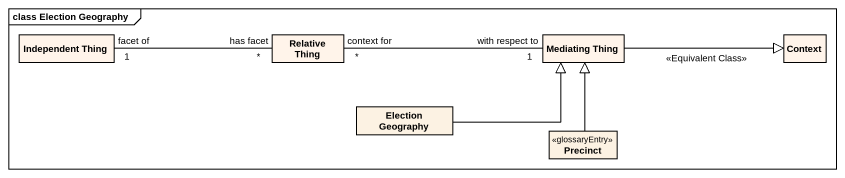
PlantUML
@startuml
mainframe class Election Geography
hide circle
hide empty members
class "Independent Thing" as Independent_Thing #FFF4EA
class "Relative Thing" as Relative_Thing #FFF4EA
class "Mediating Thing" as Mediating_Thing #FFF4EA
class Context #FFF4EA
class "Election Geography" as Election_Geography
class Precinct <<glossaryEntry>>
Independent_Thing "facet of\n1" -right- "has facet\n*" Relative_Thing
Relative_Thing "context for\n*" -right- "with respect to\n1" Mediating_Thing
Mediating_Thing -right-|> Context : <<Equivalent Class>>
Election_Geography -right-|> Mediating_Thing
Precinct -up-|> Mediating_Thing
@enduml
